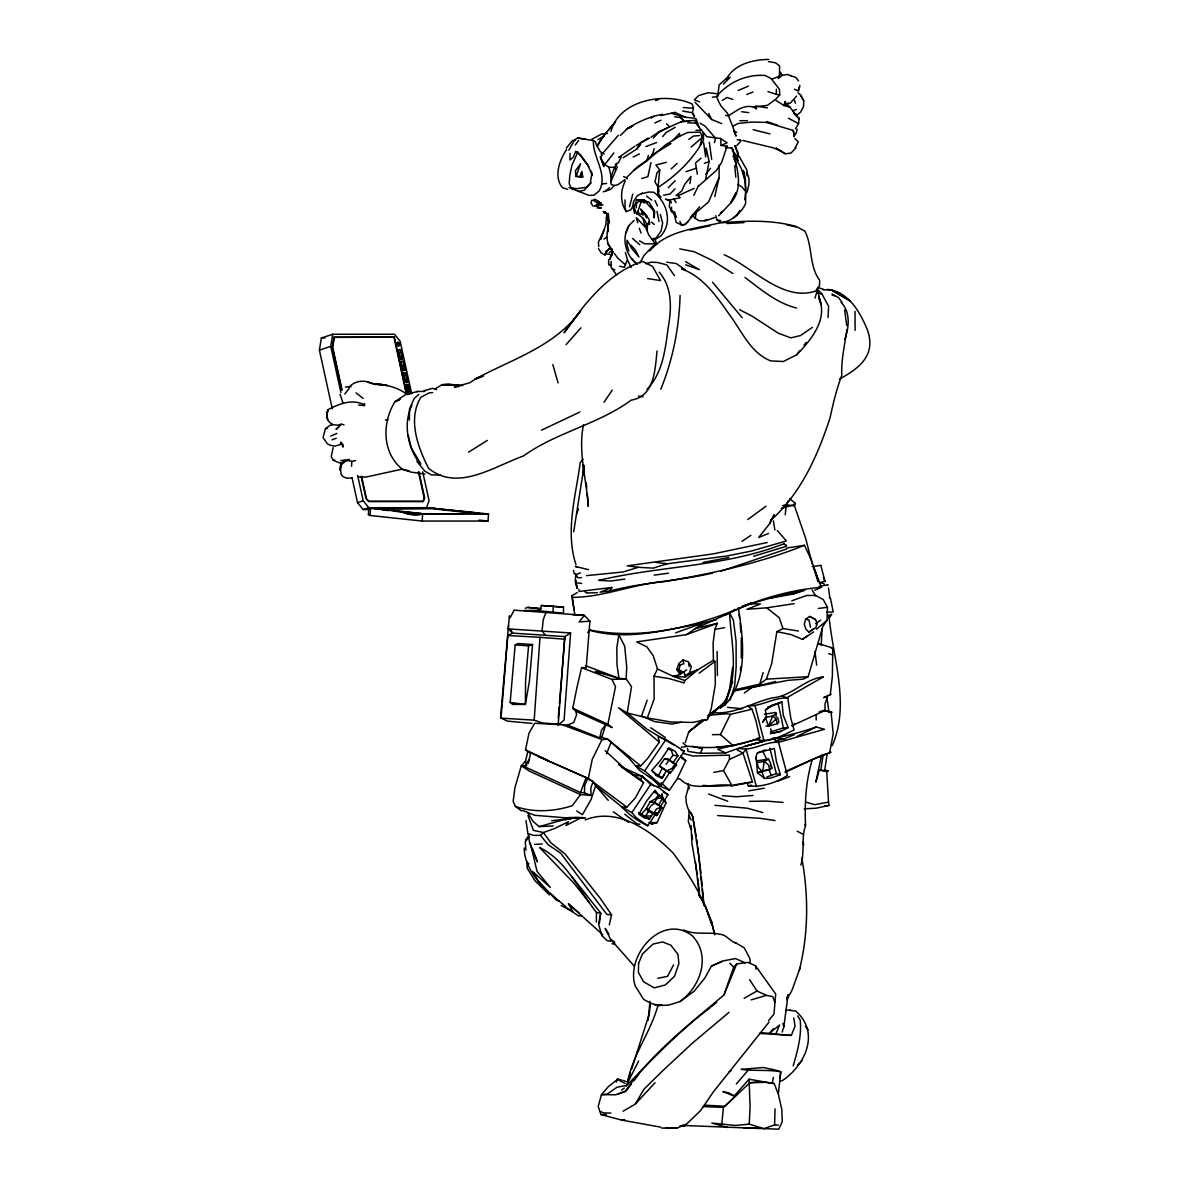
<?xml version="1.0" encoding="UTF-8"?>
<svg xmlns="http://www.w3.org/2000/svg" width="1189" height="1189" viewBox="0 0 1189 1189"><rect width="100%" height="100%" fill="white"/><g stroke="black" fill="none" stroke-linecap="round" stroke-linejoin="round"><path stroke-width="1.5" d="M714.752 196.646L719.092 177.637L719.107 165.226M712.36 97.29L716.506 96.577C728.248 82.338 746.737 73.926 765.285 75.516L771.037 78.474L779.449 89.294L779.702 94.957L776.313 94.347L776.358 89.22M831.022 694.213L823.591 697.69L826.727 696.501L828.896 711.394L825.003 710.502L825.047 703.829L827.752 695.506M409.373 420.074L409.492 409.061L414.218 398.404L418.81 394.48M821.599 645.018L817.958 643.517L832.805 648.005L832.359 676.422L830.204 695.402M596.328 922.055L596.492 912.558C578.954 890.071 566.484 860.554 539.643 847.534L573.767 883.055L589.075 902.317M340.292 465.791L341.08 474.381L343.324 476.774L346.579 478.231L352.048 478.067M697.304 874.435L691.968 843.833L691.032 825.493M570.036 153.396L569.903 159.935L573.202 157.349L575.714 151.449L577.78 152.162L588.912 166.742M682.1 1125.389L763.858 1128.658L774.589 1124.913L775.065 1108.906M587.515 778.884L593.118 781.455L590.814 788.069L591.082 795.441L584.438 792.825L584.661 785.498L587.515 778.884L586.118 777.695L538.483 756.546L588.302 778.423L626.871 807.138L635.372 797.908L643.546 782.763L640.722 779.672L618.592 764.542M831.037 752.206L821.495 755.446L815.817 782.169L819.429 769.788L824.631 770.606L827.202 753.841L812.28 759.652C805.8 780.95 804.552 803.482 805.562 825.597C801 838.26 804.968 852.067 800.881 865.102M734.713 690.868L787.623 680.39L803.065 679.157L808.134 676.704L822.877 626.365L826.979 620.361L827.499 607.297L823.293 599.598L815.773 595.466L806.751 595.451L791.8 600.802M661.143 197.017L659.568 197.002L657.591 191.845L659.746 169.908L655.882 165.018L666.39 162.328M855.099 330.334L855.01 311.355M798.057 92.861L800.346 94.615L803.764 100.827L803.526 106.624L800.598 112.093L796.229 115.734M559.439 703.412L564.834 636.605L558.146 725.231L564.091 720.073L570.601 632.964L564.834 636.605L512.563 633.098L508.357 628.922L508.506 625.533M749.263 1124.14L750.066 1106.573L749.07 1079.211L774.188 1083.595L778.468 1094.638L781.797 1109.456L782.258 1121.688L778.75 1129.164L763.858 1128.658L749.263 1124.14L735.56 1125.478L711.854 1123.085L727.564 1127.484M821.302 644.423L822.045 628.669M680.093 295.407C679.157 327.436 672.989 359.45 660.802 389.13M608.575 221.57L607.757 231.81L608.575 221.57L606.836 213.113M828.02 317.552L828.614 306.376L822.134 294.218L817.319 288.942M351.558 466.296L351.855 461.377L348.377 460.589L343.264 461.674L340.842 465.003L340.217 470.041L340.842 465.003L344.676 461.793L340.842 463.13M616.482 274.793L610.983 267.168L611.176 261.372M528.406 763.368L530.651 752.8L548.114 760.588L525.523 749.828L528.971 733.301L534.649 723.239L567.554 725.067L573.722 722.496L576.635 714.619L575.699 711.156L572.771 708.243L576.918 687.673L581.57 667.609L586.207 667.742L589.907 621.178L584.334 615.367L514.138 610.15L510.17 617.7L509.353 615.783L500.584 717.205M558.206 724.16L542.466 723.001L534.173 720.148L539.999 637.334L507.866 635.506L501.03 718.141L507.51 721.143L532.063 723.402M740.45 670.522L740.688 666.925M741.297 657.963L741.312 637.943M705.523 179.747L709.12 161.496L706.132 148.075L705.701 156.918L703.635 142.814M357.621 475.377L363.195 500.747L368.858 507.718L368.337 514.867L370.091 515.491L422.154 521.05L488.025 521.05L488.53 513.901L417.354 513.678M370.091 515.491L370.596 508.342L368.858 507.718L363.165 509.576L357.503 502.605L352.048 477.725M420.965 514.064L477.592 513.47M422.154 521.05L422.66 513.901A51.365 42.076 -90 0 1 400.693 511.552L370.596 508.342M383.348 509.055L435.219 508.461L478.171 513.053L473.653 513.648M478.825 513.722L483.626 513.633M552.93 612.186L553.375 606.316L541.381 605.483L540.103 610.893L563.497 613.182L563.512 607.237L553.375 606.316M568.862 150.126L574.688 139.841L577.601 137.983L593.385 140.599C592.553 157.453 608.426 174.144 599.167 191.013L593.935 195.159L589.12 195.427L568.951 187.594M558.25 717.978L559.142 707.054M510.17 702.476L515.134 644.943L517.869 643.517L532.568 644.527L529.387 681.267L525.375 704.438L512.608 704.408L510.17 702.476L525.375 704.438L525.568 680.584L528.57 645.85L532.568 644.527M795.515 128.724L798.562 123.671L799.097 118.112L794.46 114.114M721.827 1123.427L723.447 1107.435L749.798 1082.793L758.82 1081.663M648.139 1020.385L649.982 1001.316M688.832 816.174L688.312 821.406L690.958 828.733M606.791 214.852L605.781 224.87L600.98 239.152M607.416 215.521L607.579 213.827L606.449 218.271L609.318 222.417M744.834 199.678L745.741 191.444L744.18 172.167M689.219 810.957L688.788 815.119L691.106 819.934M799.097 118.112L798.993 119.034L790.12 107.322L786.583 104.587L790.611 102.849L793.984 98.865L795.471 103.28M782.184 1032.097L783.819 1026.82L788.158 994.628L786.791 997.898M785.29 514.763L786.107 504.835L788.456 500.688M650.457 1003.115L657.933 1005.567L668.486 1005.136L679.915 1001.584C700.172 987.108 711.483 956.298 692.488 935.981C662.719 912.201 625.117 955.079 635.238 985.993L643.65 999.369L650.457 1003.115L649.253 1014.024L631.597 1069.268M665.528 199.039L669.912 201.045L669.258 206.797L674.475 215.209L676.184 222.417L681.713 224.959L685.042 224.483L688.104 221.778M636.145 207.822L636.724 202.858L641.599 200.124L647.737 202.1M780.014 1078.007L780.757 1071.794L774.663 1069.907L763.368 1067.514L741.208 1069.342C754.302 1071.259 767.618 1069.387 780.757 1071.794L778.453 1093.167M572.429 189.556L572.608 188.055L570.898 187.372L569.189 183.715L569.813 175.214L572.013 165.093L577.78 152.162M599.479 922.932L600.713 913.048L571.82 876.516M567.554 725.067L599.776 737.893L601.753 737.284L607.683 739.216L628.847 758.047L635.625 765.805L640.767 765.894L647.886 758.136L659.315 742.129L618.518 707.752L627.212 712.954L647.306 717.903L654.173 698.969L654.009 676.184L657.472 668.961L653.251 655.748L646.994 646.95L636.665 641.897L686.454 634.629L695.223 628.654L717.353 623.304L714.871 629.382L713.103 643.13L713.415 660.252L714.961 661.456L715.332 684.388L711.26 708.585L707.574 719.404L705.672 720.148M657.027 350.978C655.035 369.467 654.708 396.219 631.181 400.158C598.022 424.503 556.734 432.097 523.338 456.026C494.386 466.281 457.587 492.172 428.635 468.362C417.815 447.391 407.515 419.182 420.817 397.319L429.303 392.846L432.618 392.593M634.554 213.53L632.905 206.173L633.529 201.506L637.334 195.68L642.461 193.049M689.947 183.567L690.943 176.448L684.701 184.399L681.773 190.924L676.021 195.59M735.723 166.564L736.14 163.606L733.895 158.613M732.632 667.311L729.704 688.163L725.022 704.943L720.118 708.094C741.356 681.297 731.042 644.23 729.585 612.885L735.099 609.333M671.681 211.999L671.503 207.124M611.235 254.624L605.26 253.747L606.747 250.493M846.895 329.695C844.71 344.929 841.128 359.91 841.767 375.442C836.551 389.16 833.147 403.383 830.1 417.711C817.69 455.625 801.282 492.781 771.022 520.173L774.128 514.807M624.938 179.643L617.819 184.771L614.178 185.529L611.22 184.473C609.63 177.28 613.361 170.161 616.69 164.008M583.531 424.666C577.78 451.85 586.608 479.271 588.317 506.44L587.203 493.598M707.306 219.43L702.952 220.961L698.746 220.664L695.283 218.33L696.204 212.415L708.495 202.071L719.092 177.637M573.678 531.84L584.171 465.523L583.383 474.916L583.323 464.661M823.174 754.881L820.811 769.729M332.266 408.734L319.395 350.101L321.372 337.973L332.727 334.258L394.466 334.258L400.128 341.213L411.676 393.767M340.901 392.578L330.765 346.385L332.727 334.258M341.719 390.037L332.34 347.366L333.975 337.319L394.391 337.2L406.668 394.02M342.06 389.918L332.697 347.247L334.332 337.2M358.602 405.018L364.651 405.657L364.518 403.651M576.249 175.942L580.589 163.77L575.417 170.83L576.071 176.418L582.684 176.908L581.971 171.439L579.92 176.581L576.071 176.418M594.084 200.733L594.322 199.321L595.511 199.514L601.307 203.245L596.819 202.635L594.158 200.48L591.706 200.272L590.978 203.066L593.088 206.217M798.384 631.017L782.986 628.565L776.848 631.656L771.706 663.551L766.37 679.157L759.786 684.121L735.114 689.739M612.127 255.145L612.736 251.652L609.541 259.187M772.315 1083.209L773.385 1077.323M829.491 753.499L833.221 733.732L831.052 711.943L823.665 710.338L819.147 711.943M799.32 970.09C808.624 933.692 808.594 894.886 801.802 858.042M650.978 162.507L647.871 176.685L641.659 178.513M768.584 533.43L758.686 537.473L770.086 523.13L770.769 519.875M588.302 778.423L592.285 759.325L601.991 739.573L607.683 739.216L640.767 765.894M799.751 85.311L798.532 91.137L794.371 89.205M797.106 129.14L796.303 132.856L793.94 136.363M575.699 711.156L612.186 727.609L607.891 724.235L615.501 686.692L611.949 679.409L581.57 667.609M714.5 142.606L715.481 138.147L705.047 126.093L700.083 123.106M599.776 737.893L601.471 730.254L605.84 724.413L601.753 737.284M585.627 590.829L585.3 592.3L586.593 592.642M609.303 924.819L611.562 914.787L599.969 897.948L565.102 854.029L550.775 842.674L543.432 832.538L533.46 830.368L527.931 815.52M672.944 762.758L668.04 758.879L664.532 758.879L659.36 766.058L670.12 773.311L676.526 765.003L672.944 762.758L677.968 755.892L675.129 751.329L668.931 747.866L660.712 760.113L651.825 770.413L655.971 775.154L661.931 778.438L664.324 774.336M733.137 156.948L733.762 154.317L741.386 168.66L744.923 180.312M747.064 192.261L748.951 184.25L748.996 178.231L746.811 173L747.42 175.615L746.855 169.997L739.201 156.368M611.012 131.444C619.038 99.683 665.766 91.523 692.251 104.112L693.455 108.199L692.37 112.762L694.004 116.344M681.223 121.858L694.881 120.267L695.624 123.047L706.801 136.72L720.608 138.519L721.114 145.43L727.059 146.158L721.619 162.462M521.51 810.883L515.387 806.395L513.158 801.401L514.941 787.683L521.287 765.835L525.493 761.123L527.812 751.582L525.523 749.828M629.546 206.782L632.771 194.193M637.705 222.64L636.353 217.676L645.85 227.842L647.039 230.562L647.663 223.844L649.447 221.734L649.462 224.26L649.016 219.133L640.767 209.205L643.16 214.956L638.939 213.351L638.077 211.107L641.599 200.124L636.531 200.153L634.019 207.302L636.516 213.634C642.744 216.606 648.644 223.264 647.039 230.562L648.57 234.679L655.317 243.834L653.95 246.509M623.616 176.596L626.38 177.756L633.841 170.369L646.935 160.827L648.377 155.432M805.652 619.246L804.254 624.359L805.949 629.308L808.832 632.087L815.773 627.747L817.185 623.526L815.52 619.543L809.65 616.437L805.652 619.246L808.951 619.989L810.497 627.272M528.629 759.949L525.048 766.86L580.485 792.543L586.118 777.695M713.415 660.252L697.988 669.66L689.605 672.84L691.359 666.598L688.372 661.797L683.021 659.925L678.756 663.715L676.838 669.585L680.004 674.505L686.677 669.853M844.755 339.415C849.08 327.54 850.7 312.202 841.143 302.452M700.247 144.954L703.338 132.722L703.487 140.198C692.83 159.549 676.6 175.392 658.171 187.312L659.107 191.087L658.052 194.461L660.118 196.17M759.786 684.121L763.145 672.528M793.197 1065.849C797.522 1051.091 801.787 1035.664 800.227 1020.177L797.7 1015.822M814.955 298.127L816.947 291.632M657.472 668.961L673.271 676.333L684.879 677.031L685.31 675.634L689.605 672.84M616.348 1082.064L617.359 1078.899L621.654 1080.043M630.512 1072.641L627.807 1081.083C633.098 1054.167 650.74 1031.889 657.933 1005.567M619.722 266.202L624.374 267.302L627.435 259.722L625.34 252.514M683.021 659.925L683.794 663.804L680.286 665.008L678.815 669.541L681.119 673.524M812.28 564.181L805.8 538.84L794.475 505.86L795.307 503.304L789.585 498.592M732.677 681.49L725.022 704.943C748.535 679.097 743.303 639.608 738.369 607.728M729.942 700.232L734.668 685.785L736.154 667.103L736.095 641.421L733.375 620.153L729.585 612.885L695.223 628.654L702.595 623.081L716.254 619.707M723.952 994.955L733.717 967.118L736.719 963.922L747.926 962.362L755.476 965.75L775.704 994.004L773.98 1014.054L768.51 1020.771M820.9 565.711L825.047 581.674L823.442 577.26M685.265 742.545L688.639 732.394L702.209 719.776M633.841 170.369C640.306 162.625 652.85 160.307 654.039 148.64M684.879 677.031L697.988 669.66L684.879 680.554L684.061 682.932L669.437 678.666L654.009 676.184M610.106 259.157L612.736 251.652M545.929 612.32L543.21 619.93L542.065 630.824L545.261 635.089M647.188 700.217L641.54 716.031L654.366 721.53L672.127 724.056L681.208 722.243M610.641 181.976L617.344 167.04M735.426 165.583L736.14 163.606M800.152 967.772L791.874 990.526L786.657 999.786M625.265 181.07C620.39 190.314 620.019 202.992 626.365 211.612L630.809 209.829L632.905 206.173M366.792 499.35L368.545 501.505L423.016 501.505L424.235 498.265L418.454 471.959M423.016 501.505L424.711 498.117L418.929 471.81M368.858 507.718L426.465 507.718L429.066 500.747L422.704 471.751M626.142 232.747L628.877 225.657L634.109 220.307M338.791 427.148L336.026 429.378L341.273 424.22L337.676 425.201L331.612 424.547L329.026 426.034L325.459 428.635L323.036 437.537L327.347 443.75L330.007 445.117L334.599 446.217L341.956 444.047M606.539 753.811L611.012 742.486M640.722 779.672L642.09 776.209L622.828 767.574M785.84 1035.351L791.354 1035.366L794.995 1026.33L793.791 1017.873M576.531 513.886L578.523 508.981M662.258 768.272L658.424 775.614L652.107 770.814M664.116 799.736L665.914 802.976L657.116 822.595L652.137 824.051L649.209 822.58M773.326 1028.619L769.372 1033.33L775.822 1034.058L779.583 1025.007L769.372 1033.33L760.41 1032.661M832.285 745.577C850.358 703.977 832.686 658.007 828.882 615.01L827.544 615.694M736.719 963.922L724.086 994.792C688.951 1024.755 651.602 1053.261 624.983 1091.547L615.739 1094.787L601.441 1094.653L598.201 1106.469L600.98 1114.583L621.535 1120.068L660.683 1127.142M779.464 1081.217L782.481 1080.563C805.369 1064.958 820.469 1032.334 795.575 1010.992L789.838 1010.382M333.188 447.659L331.196 456.502L333.262 460.336L340.559 463.22M628.877 225.657C621.089 238.29 625.592 255.174 636.932 264.136M680.925 756.011L685.726 760.737L676.972 779.196L669.377 790.209L659.627 786.033L653.37 779.895L639.414 770.249L635.625 765.805L644.676 770.888L661.262 785.29L670.358 771.572M645.657 200.688L644.587 202.918L641.733 201.729M604.324 229.209L598.409 242.259L598.736 246.673M693.796 195.353L698.567 185.395M638.627 812.548L641.361 814.257L646.385 808.594L650.101 801.772L655.377 802.768L661.292 806.826L657.963 813.231L653.177 813.172L649.462 818.953L644.512 817.958L638.82 814.242L646.727 800.791L655.094 790.299L658.944 795.441L662.734 797.745L662.659 800.004L661.961 793.821L662.734 797.745L658.424 805.384L655.644 803.705M597.874 145.771L601.396 138.578L614.906 122.244M656.833 815.55L657.963 813.231L653.816 813.053L646.385 808.594L648.064 811.136L656.833 815.55L661.931 807.717L661.292 806.826L656.358 809.144L653.816 813.053M777.888 742.516L824.497 729.273L816.263 726.999C786.538 737.373 755.104 741.356 725.691 752.964L717.74 749.233L756.263 739.558L759.786 737.641L755.847 720.371L751.968 709.209L730.403 714.396L720.415 734.534L712.404 734.683M770.086 523.13L774.098 515.09M687.539 748.178L688 751.374L700.232 753.306L702.491 748.847L692.399 746.246M752.488 782.094L747.049 782.689L748.371 785.899C761.881 787.415 776.09 782.719 787.4 775.496L778.513 742.308C764.869 741.386 752.474 751.716 738.874 748.253L737.031 749.754L743.021 753.157L752.488 782.094L732.067 785.795L723.536 770.591L729.466 759.37L729.392 755.134L692.949 756.011L682.62 753.276M673.554 964.963L667.549 976.347L657.77 978.309M638.642 1061.004L625.934 1086.107C652.924 1059.013 678.934 1030.893 709.863 1008.004M639.92 263.022L643.873 255.605L652.969 246.019M331.672 425.038L332.236 423.997C326.618 421.798 325.474 414.456 328.223 409.611C338.791 403.888 352.568 398.538 364.31 404.854M745.087 962.793L735.382 958.557L722.258 961.084L711.468 966.077L704.839 978.042L694.108 991.284L679.915 1001.584M765.939 725.944L768.421 726.167L772.746 715.912L776.462 713.653L775.51 712.523L764.304 714.217M798.235 89.517L799.721 86.901M661.931 778.438L666.316 770.769M623.095 1111.21L635.312 1104.076L643.962 1089.228L661.797 1071.631L691.983 1043.496L729.035 1012.315M831.735 614.208L829.223 618.206L828.361 616.675L830.888 614.386M623.199 157.721L636.695 149.071L640.306 142.948L648.079 138.132M566.321 148.09L572.489 140.525L575.535 140.243M657.071 798.503L662.734 797.745L658.647 794.832L655.362 798.934L650.101 801.772L654.247 802.857L658.944 795.441M636.516 213.634L638.077 211.107M610.656 247.371L605.26 253.747M612.023 587.47L600.059 592.181L609.808 591.022L612.023 587.47L579.192 591.453L578.79 589.313M795.129 147.689L798.295 141.892L794.951 138.548M660.46 806.439L667.98 794.728L658.037 786.91L650.651 784.517L642.09 776.209L632.816 774.767M411.929 405.167C402.744 423.745 407.827 448.61 420.416 464.379M739.84 210.408L737.061 214.719L732.974 218.137M650.651 784.517L631.849 812.577L636.234 817.735L647.767 825.746L655.674 813.826M644.676 770.888L665.959 739.484L684.374 751.255L673.375 767.083M648.436 809.59L651.022 805.681L655.377 802.768M721.158 163.146L716.254 170.562L698.671 186.004M604.012 402.268L612.231 390.126M766.444 716.521L762.669 722.08L766.444 716.521L765.389 709.996L771.81 705.255L781.946 701.971L783.283 715.332L788.173 727.609L781.024 731.324L770.531 733.554L781.024 731.324M649.06 810.824L645.508 815.907L644.304 816.367L641.361 814.257L649.462 818.953L645.508 815.907L650.844 816.055M669.184 760.455L672.885 755.297L671.577 750.705L667.564 748.431M603.18 211.538L606.925 214.258M676.526 765.003L675.248 764.066L672.157 768.332L666.984 770.829L659.36 766.058M696.204 212.415L685.042 224.483L681.044 224.884M821.034 565.31L812.146 566.633M529.462 836.149L525.256 841.901L525.924 850.194M666.033 764.245L669.11 760.068L675.248 764.066M344.869 394.005L349.403 387.911M587.678 632.667L589.521 630.185C626.826 641.064 665.662 630.051 702.595 623.081L675.664 632.816M591.082 795.441L580.529 794.579L572.236 805.726C554.089 811.552 533.504 812.875 515.387 806.395M525.523 840.088L528.347 836.328M705.894 174.382L710.442 168.318M566.544 149.576C559.618 159.995 553.375 176.507 562.427 187.684L567.688 189.333M603.239 152.742L618.235 135.353M631.627 1083.744L626.187 1090.967L617.908 1094.103M633.811 1080.86L639.251 1073.652M575.223 145.028L578.716 140.436M681.862 269.011C702.803 276.472 716.982 296.73 729.273 314.446C741.698 330.824 750.348 352.836 770.71 360.891L783.313 361.515L796.615 354.857L799.796 350.71M804.046 345.182L806.187 342.417M616.66 165.464L614.089 167.381L608.887 167.292L604.859 164.498L613.866 152.905M582.967 459.103L580.217 462.67C575.758 496.185 565.043 531.409 576.011 564.73M726.078 147.421L727.059 146.158M522.64 810.437L527.634 812.459L533.029 821.376L539.152 826.623L569.397 818.136L584.126 817.631M768.956 1022.213L713.474 1091.74L700.559 1110.645L686.96 1123.694L677.358 1127.989L661.589 1128.064M606.316 132.395L596.923 145.653L600.237 151.583L604.057 154.08M649.774 250.938C666.449 230.651 695.639 228.585 719.553 222.967C745.131 220.797 771.334 219.504 796.318 226.549M786.628 549.006L720.891 571.24M662.615 136.616L666.226 132.41L675.189 127.282M736.333 1083.952L747.94 1070.472M636.695 149.071L640.648 144.508M647.009 389.323C662.778 373.064 665.35 349.15 668.173 327.748C671.562 308.887 672.617 287.575 659.196 272.147M690.348 217.483L699.622 206.841M608.545 130.062L615.59 122.036M614.178 185.529L610.76 189.378L603.209 191.801M566.113 344.602L580.96 327.807M734.148 1096.005L728.679 1092.884L722.882 1091.561L734.148 1096.005L749.07 1079.211M635.312 1104.076L655.05 1082.718M788.114 102.923L783.997 105.509L776.031 100.5M736.794 145.534L740.792 141.253L739.855 139.975M776.491 98.375L779.702 94.957M796.006 147.718L791.027 153.054L785.275 153.767L776.105 148.12L785.275 153.767M718.691 215.774L730.655 203.066L736.006 192.96L730.655 203.066C744.804 187.149 736.154 165.999 732.246 148.045L725.394 147.689M538.468 611.012L541.099 608.783L527.678 607.401L525.226 608.263M653.251 138.147L658.84 132.261L667.445 127.862M673.197 140.005L679.484 133.421L679.647 136.245L665.632 144.85L646.935 160.827M659.746 169.908L656.967 172.806L654.946 181.872L658.171 187.312M675.04 188.798L670.061 193.985L663.477 195.264M794.861 97.959L796.615 96.131M777.264 723.744L776.045 719.107L772.746 715.912L765.523 717.621L768.421 726.167L777.264 723.744L778.869 722.095L777.651 717.443M668.322 187.669L675.189 180.683M723.417 84.092L730.224 77.24M737.581 1093.954L725.097 1106.26L704.542 1105.146M796.615 354.857C810.541 340.649 828.451 319.172 818.924 298.246M691.998 728.723L688.446 732.216L704.572 719.939M707.5 717.71L725.736 700.782M620.346 135.442L628.104 128.04L632.92 125.945M591.141 182.838L586.4 187.312L576.472 188.724L572.608 188.055M710.442 715.481L719.3 707.217L707.901 715.585M768.421 726.167L776.045 719.107M600.95 207.287L600.133 208.045L596.551 205.771L597.19 204.865L594.53 206.039L603.016 204.805L596.536 204.24M691.151 146.99L702.476 137.285L700.306 132.157L687.569 132.499L679.647 136.245M671.161 168.927L677.136 163.443M797.551 1064.943L802.04 1060.811M525.984 820.618L527.871 833.519L533.816 835.451L540.401 835.273L543.432 832.538L554.698 828.48L568.535 821.629L565.994 825.493L580.574 818.062M726.345 78.489L719.167 84.835L717.784 95.61L717.755 93.812L708.376 92.712L698.701 95.536L694.406 99.817L699.518 101.882M817.928 581.555L813.722 567.748L821.436 587.217L814.807 590.249M700.99 158.211L695.491 162.938L697.349 174.293M728.679 77.3L726.152 79.44C734.282 64.117 752.726 59.584 768.807 59.45M600.371 156.889L603.863 166.505L600.371 156.889L602.229 155.313L601.039 153.812M816.412 629.249L826.979 620.361M711.215 1006.875L716.625 1002.357M605.885 190.745L609.556 187.699M609.229 252.707L612.201 250.27L612.677 252.336M764.512 778.438L761.465 770.977L757.423 772.687L756.115 756.249L757.289 752.86L774.321 748.446L776.372 761.272L780.385 774.708L770.695 778.111L764.512 778.438L757.423 772.687L769.773 769.744L771.854 768.049L770.546 763.293L768.57 759.102L756.65 760.856L755.743 757.423M776.298 98.761L767.425 105.375L753.321 107.01C743.72 104.364 735.798 111.246 728.233 115.987L725.632 115.274M720.489 213.024L722.303 211.553M782.169 75.383L778.26 78.533L780.474 72.291L782.169 75.383L787.43 74.446L790.893 75.68M625.013 1083.447L617.522 1079.449L608.218 1086.776L601.441 1094.653L607.207 1094.177L616.928 1087.251L625.325 1085.602M708.406 715.555L719.3 707.217M349.15 386.975C356.001 379.707 365.959 379.99 374.297 384.21C385.979 384.315 397.81 387.317 407.158 394.51M605.543 251.83L609.258 249.051L612.142 248.902M699.206 673.123L714.961 661.456M621.55 1090.075L624.329 1088.024M795.307 503.304L792.81 505.147L781.292 508.312M747.822 519.519L766.028 506.172M728.679 1072.433L731.131 1070.635M744.329 693.024L752.013 687.42L775.614 681.46M688.773 139.41L693.499 136.051L699.608 135.561M812.34 327.391L800.524 335.551L790.908 337.869L778.409 333.277L752.474 316.408L739.647 309.69M808.832 632.087L813.573 628.832M603.967 239.078L606.643 237.25M827.172 585.449L828.109 584.81L819.132 586.37M776.848 631.656L790.908 634.54L802.426 639.325L806.841 636.308M820.707 620.197L815.609 623.645L817.185 623.526M741.921 541.381L750.883 535.332M651.171 137.092L659.776 131.31L683.705 120.624L679.959 116.581L683.705 120.624M634.896 146.232L618.637 157.453L621.282 156.948L618.473 162.581L615.233 164.379M839.389 379.187C859.543 368.01 876.62 355.184 867.182 329.249C859.692 311.607 848.693 291.781 827.514 289.373M802.426 639.325L813.648 631.924M651.111 118.112L654.009 116.24M765.389 709.996L770.873 706.459L781.946 701.971M792.067 725.394L795.129 723.447M660.311 214.436L662.659 223.131L661.099 231.038L656.209 237.904L651.542 239.212L655.154 239.554L660.727 236.017C673.033 222.848 667.059 202.056 653.682 192.187L648.867 192.023L641.584 193.733M435.219 388.907L441.922 384.686L448.283 383.958L459.37 385.622L441.922 384.686L462.774 385.504M468.496 452.221L487.341 440.406M722.288 100.366L727.044 97.483L732.721 99.356M626.276 129.274C637.319 122.185 649.432 116.567 662.436 114.322M574.971 615.159L571.731 595.793L577.408 592.464M651.854 155.15L670.982 143.616L665.632 144.85M712.984 712.672C734.653 714.708 752.444 702.313 772.776 697.809C791.829 696.338 804.685 678.77 823.368 676.898L785.855 698.3M744.106 998.329L756.992 990.987L766.385 995.356L772.776 996.605L774.797 1002.178M597.874 139.603L604.19 136.036M591.602 139.41L601.53 134.045L607.549 133.406M636.278 145.311L649.729 138.043M736.749 132.395L733.851 131.117L736.08 136.111L732.662 126.361L738.027 123.463L751.76 122.081L766.206 122.378L793.405 130.508L794.267 136.676M768.57 759.102L764.334 761.302L757.036 762.714L756.65 760.856M819.31 770.1L826.741 771.661L828.451 770.769L825.329 770.279M507.866 635.506L512.563 633.098L510.943 630.081M785.037 772.419L812.28 759.652M633.232 157.007L639.4 153.976M694.213 188.323L677.908 195.813L680.182 197.775L669.258 200.064L666.434 199.38M797.061 736.407L816.263 726.999M580.306 572.726L576.204 574.703L574.124 573.544L573.47 570.334M541.515 430.18L579.92 411.988M784.472 543.522C725.067 567.019 660.118 565.652 598.617 580.395L610.938 581.005L624.938 579.073M821.495 755.446L785.424 771.408M399.682 399.519L395.016 401.689C381.818 422.556 382.011 453.217 402.521 469.358L411.335 472.182L424.889 474.01M725.022 615.337C754.881 599.851 787.921 590.294 821.436 587.217M729.466 759.37L743.021 753.157L746.083 749.278L756.457 786.568M791.74 725.84L825.003 710.502M757.988 752.83L765.448 749.813M817.066 576.487L811.314 559.811L804.418 545.29C759.712 563.348 711.973 573.484 664.547 581.644C633.395 583.799 603.522 597.339 572.429 597.354L571.731 595.793M654.857 122.972L661.01 120.193M399.935 399.489L395.016 401.689L405.746 394.51L417.948 391.419M524.394 610.492L538.558 610.373M551.755 820.737L565.37 819.132L569.1 817.497L585.374 817.779L575.119 817.482L564.953 819.622L570.185 818.032M721.114 145.43L727.088 142.829L720.608 138.519M330.705 436.095L336.918 433.42M738.22 90.483L748.476 86.098M711.468 966.077L721.738 961.693M766.994 776.863L776.343 773.623L780.385 774.708M775.035 741.119L784.027 738.904L794.311 734.653M771.75 79.277L779.523 76.126L779.568 65.885L775.57 62.839L768.451 61.56M792.662 594.158L804.76 590.086L792.662 594.158L769.461 598.26L776.313 596.402L742.278 606.137M704.319 163.383L709.12 161.496M746.766 94.481L753.009 92.029M796.422 109.433L793.004 110.77L794.148 113.609M538.201 609.615L540.727 608.634L527.678 607.401M777.695 781.203L789.645 776.625M331.999 439.826L336.264 438.236M645.85 146.559L656.64 142.531M686.454 634.629L717.353 623.304M744.998 605.32L751.626 602.912C701.822 625.384 644.824 640.752 590.16 630.051M823.873 581.287L819.548 582.848L823.784 583.368L824.2 584.631M481.708 376.794L474.768 379.276C511.79 359.256 554.594 346.757 580.604 310.998L564.106 332.801C584.483 303.775 607.624 273.217 642.476 261.372L652.598 266.485L660.504 280.574L647.619 278.583M788.173 727.609L783.402 727.965L770.442 731.904M718.215 95.967L716.506 96.577L718.557 101.377L721.129 106.133L727.445 113.178L732.662 126.361M704.869 220.991L714.871 217.498M657.041 786.925L659.627 786.033M759.786 737.641C736.645 747.524 710.963 749.352 686.202 745.979L683.006 742.887M686.053 171.662L696.472 168.169M319.395 350.101L330.765 346.385M333.975 337.319L394.391 337.2M398.226 349.759L400.574 358.721L402.64 358.721L400.648 349.64L398.226 349.759L400.217 358.84L402.64 358.721M400.648 349.64L402.283 358.84M400.782 361.382L403.13 370.344L405.181 370.344L403.19 361.263L400.782 361.382L402.774 370.463L405.181 370.344M403.19 361.263L404.438 368.635M403.339 373.004L405.672 381.966L407.738 381.966L405.746 372.885L403.339 373.004L405.33 382.085L407.738 381.966M405.746 372.885L407.381 382.085M405.88 384.627L408.303 384.508L409.937 393.708L407.946 384.627L405.88 384.627L407.872 393.708L410.294 393.589M423.492 501.342L369.021 501.342L365.915 498.265L361.144 476.492M357.503 502.605L363.195 500.747M483.685 375.962L477.19 378.028L469.566 382.813L454.421 386.99L459.519 386.395M777.294 530.532L786.39 540.936L751.255 551.101L726.568 556.051L667.401 563.735L653.073 568.134L638.33 567.287L623.185 571.968L586.578 575.625M645.954 263.735L651.156 262.145L657.844 262.546L666.836 264.894L674.46 275.625M585.241 819.934C617.775 806.811 651.126 830.843 673.033 852.944C689.471 874.955 704.215 898.527 711.943 925.027L706.504 909.392L711.304 920.687L714.366 933.246M753.648 556.274L786.419 546.286L786.613 545.379L783.997 544.235M655.511 100.5L658.632 99.564M351.855 461.377L355.526 460.589M751.27 999.845L766.385 995.356M527.634 812.459L534.723 815.282L569.397 818.136L565.37 819.132L570.824 818.27M424.087 390.705L432.424 388.342L436.601 389.591M333.262 460.336L334.674 459.95M680.004 674.505L673.271 676.333L684.879 680.554M401.213 469.343L365.885 477.086L358.409 476.952M685.325 117.235L675.025 112.435L671.488 113.371L685.325 117.235L695.416 118.291M759.459 738.964L756.263 739.558C769.357 742.976 782.525 735.486 794.103 729.987L790.819 718.319L787.742 697.988L781.589 695.922M713.712 772.36L723.536 770.591M751.968 709.209L747.376 705.984C761.421 706.444 773.757 697.363 787.742 697.988M769.461 598.26L802.055 590.383M628.104 128.04L631.404 127.268M767.202 542.526L713.251 553.881L627.227 565.83L638.33 567.287M826.548 612.276L833.192 611.949L830.502 598.349M826.741 771.661L828.525 802.114L814.747 804.685L805.622 802.099M748.371 785.899L751.567 785.171M609.808 591.022C643.487 582.179 678.503 580.96 712.374 573.143M660.638 115.601L675.025 112.435M782.644 505.593L786.107 504.835L794.475 505.86M764.601 770.353L767.336 769.759M828.525 802.114L828.926 805.414L816.115 808.208L804.18 808.817M690.11 230.042L710.234 225.747M767.663 707.128L770.873 706.459M707.574 719.404L692.518 722.436L670.953 722.005L647.306 717.903M578.107 191.459L584.26 190.255L590.309 183.106L591.721 174.129L587.559 164.632L580.544 154.956L575.714 151.449M703.011 562.456L728.902 557.522M655.317 243.834L644.81 243.834L639.519 240.862M568.832 818.835L570.943 818.448L565.37 819.132M564.953 819.622L574.792 817.869M714.871 629.382L724.591 627.658M733.479 785.097L745.354 782.986M786.91 548.01L804.418 545.29M685.117 121.486L689.709 120.684M748.847 790.848L764.334 788.188M824.185 806.187L828.926 805.414M385.474 419.985L388.03 419.568M647.663 223.844L648.585 223.71M577.364 817.75L578.404 817.586M750.11 603.789L760.484 603.938L746.885 609.333L766.771 607.787L794.133 603.685M654.143 575.119L668.56 573.172M340.767 460.559L349.507 459.415M818.314 608.471L827.499 607.297M325.459 428.635L327.347 428.426M611.428 248.59L608.486 248.917L609.258 249.051M681.267 747.153L686.038 746.647M716.402 747.168L730.343 745.696M601.887 183.938L606.568 183.463M621.535 1120.068L624.894 1119.77M766.37 679.157L808.134 676.704M579.177 817.839L582.461 817.883L581.614 817.69M752.934 795.456L736.333 796.779L722.436 795.709M589.907 621.178L579.147 621.936L584.334 615.367L572.34 614.564M710.71 715.079L726.88 713.757L730.403 714.396M636.531 200.153L643.606 199.707L647.098 201.937L641.599 200.124M345.419 387.019L351.112 386.678M534.589 844.383L542.199 843.952M727.088 223.517L744.017 222.611M731.785 785.394L714.173 786.315L703.13 785.349M539.152 826.623L553.257 825.954M775.822 1034.058L784.443 1034.861M586.905 592.969L597.368 592.657M749.798 1082.793L765.493 1082.317L774.188 1083.595M695.922 130.329L700.871 130.196M676.838 669.585L678.815 669.541L684.032 672.602L685.31 675.634M534.173 720.148L501.03 718.141M785.899 1010.234L790.655 1010.145M749.412 801.356L766.355 801.089L783.075 802.426M700.232 753.306L725.691 752.964M416.596 391.508L424.785 391.419M739.796 120.713L747.391 120.698M600.98 1114.583L606.375 1114.569M743.898 1127.93L757.378 1127.9M321.372 337.973L324.998 337.973M435.219 508.461L374.134 508.461L420.995 513.47M363.165 509.576L368.575 509.576M474.753 513.128L478.87 513.128M581.48 577.705L577.705 577.705L575.744 574.079L575.327 582.09L577.185 588.198L575.58 580.395L577.185 588.198M828.51 712.315L832.107 712.33L831.052 711.943M657.116 822.595L649.357 822.52L652.137 824.051M440.42 475.035L431.399 474.901L424.889 471.186L416.819 461.287M611.949 679.409L626.187 678.889L631.522 686.633L627.212 712.954L647.113 729.303L673.539 744.894M665.944 1127.781L677.358 1127.989M687.643 122.839L695.624 123.047L696.1 118.915L698.85 126.792M626.871 807.138L621.921 807.004L595.63 785.691L593.118 781.455M610.953 1113.082L603.566 1112.874L600.386 1111.477M654.426 1004.601L662.005 1004.854M831.2 647.946L832.805 648.005M822.862 289.7L831.453 290.012L850.18 300.906L831.453 290.012M791.354 1035.366L759.712 1033.449M508.357 628.922L570.601 632.964M702.892 1106.528L723.447 1107.435M680.108 1125.745L685.146 1125.998M597.116 207.941L601.292 208.179M581.897 915.946L578.24 915.753L566.677 907.846M459.37 385.622L452.147 385.162L455.744 385.712M426.465 507.718L487.505 513.901A51.365 42.076 90 0 1 485.662 514.257M683.185 107.53L693.455 108.199M774.589 1124.913L778.364 1125.166M515.134 644.943L528.57 645.85M784.027 738.904L772.657 738.131L778.513 742.308M563.512 607.237L541.381 605.483M714.961 805.31L747.465 808.238L762.803 812.577M580.485 792.543L584.438 792.825M539.999 637.334L564.612 639.177M611.562 914.787L606.866 914.43L560.614 853.137L548.025 844.606L540.401 835.273M727.4 707.366L742.59 708.763M717.606 815.55L760.217 818.329L774.99 820.544M435.174 509.055L483.581 514.228M479.048 520.098L488.025 521.05M383.111 510.022L388.521 510.601M393.916 511.181L401.139 511.954M404.736 512.325L411.944 513.098M577.557 582.982L581.703 583.427M656.12 562.456L667.401 563.735M596.492 912.558L600.713 913.048L598.602 924.046L601.768 935.594L607.133 940.573L610.581 941.346M672.885 755.297L677.968 755.892M579.92 176.581L582.684 176.908L580.693 173.416M741.654 111.736L748.713 112.628M638.523 396.1L643.1 396.74M666.717 262.189L676.229 263.542L685.31 269.858L681.996 269.1M836.149 292.494L839.806 293.014M585.404 139.158L577.601 137.983M674.668 116.76L681.624 117.8M767.44 107.902L755.476 106.029L756.546 108.942L753.321 107.01M639.875 824.259L636.873 823.769L624.745 814.183M732.067 785.795C716.031 781.99 692.949 792.766 680.465 779.256L677.581 778.632M682.694 111.038L692.37 112.762L694.495 115.972M715.808 215.61L716.952 219.906L720.608 220.56M608.619 259.797L608.709 264.404L610.968 264.835M679.751 248.887L694.183 251.711L712.493 260.525L732.944 273.544M737.195 139.648L740.851 140.406M832.092 295.184L835.481 295.898M610.552 265.4L608.709 264.404M787.029 224.944L797.819 227.277L804.864 231.127C812.83 246.435 808.817 265.756 819.682 280.307L819.474 285.702L815.565 291.097C782.555 302.11 752.28 266.737 724.116 254.743M612.053 943.65L615.233 944.363M402.521 469.358L409.298 470.903M341.273 424.22L343.963 424.845M670.953 211.003L674.609 211.88L676.318 217.29M606.227 674.133L595.273 671.503L618.964 678.384L626.187 678.889L626.707 666.687L624.656 646.073L618.845 634.896L616.823 647.782L617.002 664.755L618.964 678.384L585.791 665.781M753.113 129.69L769.892 133.881M565.771 906.479L558.949 900.935L556.437 900.281L538.052 880.811L533.906 873.127M794.49 113.891L796.957 114.53M742.753 140.451L773.326 147.867L781.441 151.375M796.645 308.055C777.056 303.269 760.841 289.432 744.998 277.498M664.532 758.879L669.11 760.068M588.496 569.65L575.327 566.395L576.769 566.99M817.229 292.836L822.134 294.218M683.556 929.902C695.149 935.327 707.797 931.79 719.939 934.212C726.702 934.881 730.105 941.391 736.095 943.189M367.981 382.323L375.59 384.597M815.52 619.543L809.65 616.437M681.208 750.289L684.374 751.255M790.834 75.814L795.813 77.404L798.592 80.867M828.703 653.593L832.686 654.886M767.945 91.598L776.313 94.347M766.712 121.531L777.502 125.172M601.991 739.573L563.304 725.141M685.711 264.835L699.385 269.68L685.711 261.699M817.973 287.411L824.096 289.611M665.959 739.484L658.216 736.704L659.315 742.129M708.659 794.029L727.727 801.252M623.081 1080.415L626.395 1081.708M695 102.224L711.631 119.495L721.708 123.611M655.971 775.154L662.095 777.695L658.424 775.614M611.934 268.565L614.832 269.799M625.369 264.701L617.849 258.281L614.46 253.554M641.748 211.776L644.2 212.861L647.247 216.398M607.891 724.235L572.771 708.243M580.529 794.579L529.625 771.2L521.287 765.835L526.757 765.463L525.493 761.123M788.515 118.246L798.562 123.671M647.767 825.746C638.107 821.227 629.04 815 621.921 807.004L631.849 812.577M593.385 140.599L595.436 141.669L596.744 145.816M797.239 831.2L802.961 834.188M527.812 751.582L531.245 753.454L530.651 752.8M561.193 905.409L570.631 910.596M340.366 443.081L343.041 444.567L342.952 447.123L341.035 442.04M832.077 293.995L838.557 297.622L841.99 302.318M663.299 792.008L667.98 794.728M734.891 942.372L744.21 947.782L749.813 958.408L750.378 963.402M628.595 822.372L613.375 811.864M681.683 758.24L685.726 760.737M605.171 255.323L601.262 252.885L598.439 248.575M737.73 184.354L741.743 186.851L745.741 191.444L745.577 203.72C741.104 212.935 731.28 222.447 720.445 222.254L716.952 219.906M576.695 811.002L582.447 814.643L591.096 799.469L595.63 785.691L608.248 800.36M654.039 791.815L658.647 794.832M650.755 727.772L665.379 737.492M659.598 806.157L661.931 807.717M653.37 779.895L661.262 785.29M609.021 934.316L605.186 928.356L610.462 939.191L614.728 942.223M620.807 766.355L643.546 782.763M646.593 196.111L651.735 200.124M356.076 392.86L363.135 398.419M579.296 913.197L568.491 903.863L572.89 911.74M666.984 770.829L670.12 773.311M766.771 607.787L779.226 617.73L782.986 628.565M678.756 663.715L680.286 665.008M642.09 776.209L653.995 785.78M651.438 222.061L654.336 224.513M661.099 782.793L669.377 790.209M602.749 934.717L568.491 903.863M632.503 238.409L639.756 244.741M733.331 745.889L720.415 734.534M550.061 893.073L558.949 900.935M532.464 871.433L550.299 887.44L537.056 871.403L530.264 843.075M666.434 123.819L669.541 126.658M605.186 750.645L628.253 771.824M601.485 204.701L597.963 201.194M603.938 212.563L604.785 213.366M528.942 863.913L526.772 861.802L527.247 868.282L535.065 880.886L549.467 894.901M729.778 963.268L733.717 967.118M643.606 199.707L654.574 211.776L654.188 217.84L653.593 209.933L650.918 205.638M547.579 891.126C535.63 879.949 524.453 864.953 524.156 847.965M692.518 215.462L695.283 218.33M631.493 258.533L637.066 264.315M731.398 147.926L733.598 150.26M640.767 209.205L644.2 212.861L646.519 217.914M634.123 965.944L610.462 939.191M742.129 317.671L712.523 282.179M626.38 177.756L627.361 178.885M669.912 201.045L671.413 202.799L669.258 200.064M630.987 245.083L635.461 250.344L638.954 256.973L631.864 248.635L627.093 240.208L626.915 244.741L628.877 251.087M805.354 1026.464L808.148 1029.763M648.867 201.862L654.574 211.776L653.593 209.933M766.459 758.686L762.699 751.062M732.246 149.903L737.789 157.602M804.73 824.408L805.562 825.597M673.762 199.083L676.095 202.502M601.634 159.638L604.859 164.498M749.605 979.691L756.992 990.987M614.089 167.381L615.248 169.195M608.203 213.47C610.774 224.632 603.076 237.295 610.076 247.312M607.817 243.671L612.35 250.998M815.505 595.823L812.072 589.848M420.787 463.903L411.141 447.599L408.258 435.323M700.782 898.067L698.463 893.95L706.459 908.247M664.354 800.182L665.914 802.976M800.346 94.615L803.764 100.827M770.264 765.181L771.854 768.049M605.067 211.493L605.885 212.98M736.883 157.929L738.31 160.56M679.87 221.466L681.713 224.959M627.435 259.722L631.077 267.436M607.222 217.007L609.288 222.224M646.92 226.757L647.411 227.768L644.379 224.112L643.13 218.33M708.629 113.401L711.631 119.495M734.668 145.563L738.116 152.861L738.414 156.443M689.575 825.463L691.537 829.625M343.145 403.339L340.054 394.258M654.99 200.569L657.458 205.905M768.703 769.461L771.483 775.659M735.411 145.92L738.399 156.636M690.913 812.459L692.771 816.843L696.189 836.075M626.365 211.612L625.028 208.238L625.013 199.915M639.296 228.243L641.079 233.118M532.419 848.307L537.443 861.98L529.64 843.105L528.213 833.682M792.87 130.478L794.059 133.852M655.154 239.554L656.818 244.488M818.552 296.492L820.93 303.998L817.438 290.012M770.725 728.827L771.929 732.617M552.84 364.622L558.072 382.962M769.773 769.744L768.48 764.988L764.334 761.302L762.565 771.824L758.314 767.455L757.036 762.714M769.773 748.044L776.343 773.623M764.037 740.97L754.956 705.434M611.369 177.399L608.887 167.292M782.897 1023.298L783.819 1026.82M591.305 171.097L592.434 175.482M817.497 578.196L818.344 581.614M711.304 920.687L714.738 934.792M778.245 703.695L783.402 727.965M743.303 170.473L745.414 179.792L745.756 189.408M406.237 384.508L408.228 393.589M361.605 476.343L366.39 498.117M394.035 337.319L406.326 394.139M711.661 159.267L709.328 142.279M738.904 614.356L739.573 617.76M657.041 211.404L658.988 221.422M755.476 965.75L756.07 969.273M688.713 663.596L689.204 666.657M775.51 712.523L776.254 717.071M773.444 520.856L774.842 529.922M828.495 587.961L829.922 598.409M327.688 419.985L326.812 413.564L327.198 417.725M844.651 309.957L846.717 325.459M803.229 841.842L803.69 845.29M572.429 597.354L574.064 610.002M814.955 651.468L816.65 665.052M696.813 839.568L697.244 843.105M697.675 846.627L700.945 873.142M697.735 878.121L699.474 892.835M695.416 861.743L699.355 895.882M688.089 783.714L688.684 788.872L688.743 786.479L685.83 796.749L686.261 802.768L688.015 808.683L692.771 816.843L698.835 856.883L703.754 905.438M692.147 835.139L692.548 838.81M701.287 876.694L702.134 885.582M702.476 889.134L703.829 903.358M734.757 165.895L735.813 177.235M586.251 482.615L586.727 488.114M740.182 623.155L740.881 632.399M717.116 651.498L717.383 675.575M816.144 714.767L816.189 719.999M469.075 512.935A51.365 42.076 90 0 1 465.538 511.552M470.116 512.935A51.365 42.076 90 0 1 466.564 511.552M488.53 513.901A51.365 42.076 90 0 1 486.702 514.257M398.924 343.695A1.798 0.996 71.9 0 1 398.315 345.865A1.798 0.996 71.9 0 1 396.933 343.413A1.798 0.996 71.9 0 1 398.478 342.922M638.612 963.149L638.389 972.453L643.591 981.772L654.292 987.866L665.29 984.968L674.52 976.318L678.874 963.684L678.027 954.485L670.893 945.196L662.496 941.926L653.058 944.081L642.58 953.831L638.612 963.149M327.659 410.889L326.752 414.307L328.223 409.611L327.659 410.889M785.082 101.511L783.997 105.509L790.12 107.322L786.419 104.766L785.082 101.511M762.075 741.683L745.325 746.202L762.075 741.683M380.896 384.315L374.297 384.21L387.302 385.518L380.896 384.315M423.685 513.901L401.719 511.552A51.365 42.076 90 0 0 423.685 513.901M397.304 343.16A1.798 0.996 71.9 0 0 398.761 345.761A1.798 0.996 71.9 0 0 399.088 343.16A1.798 0.996 71.9 0 0 397.304 343.16"/></g></svg>
